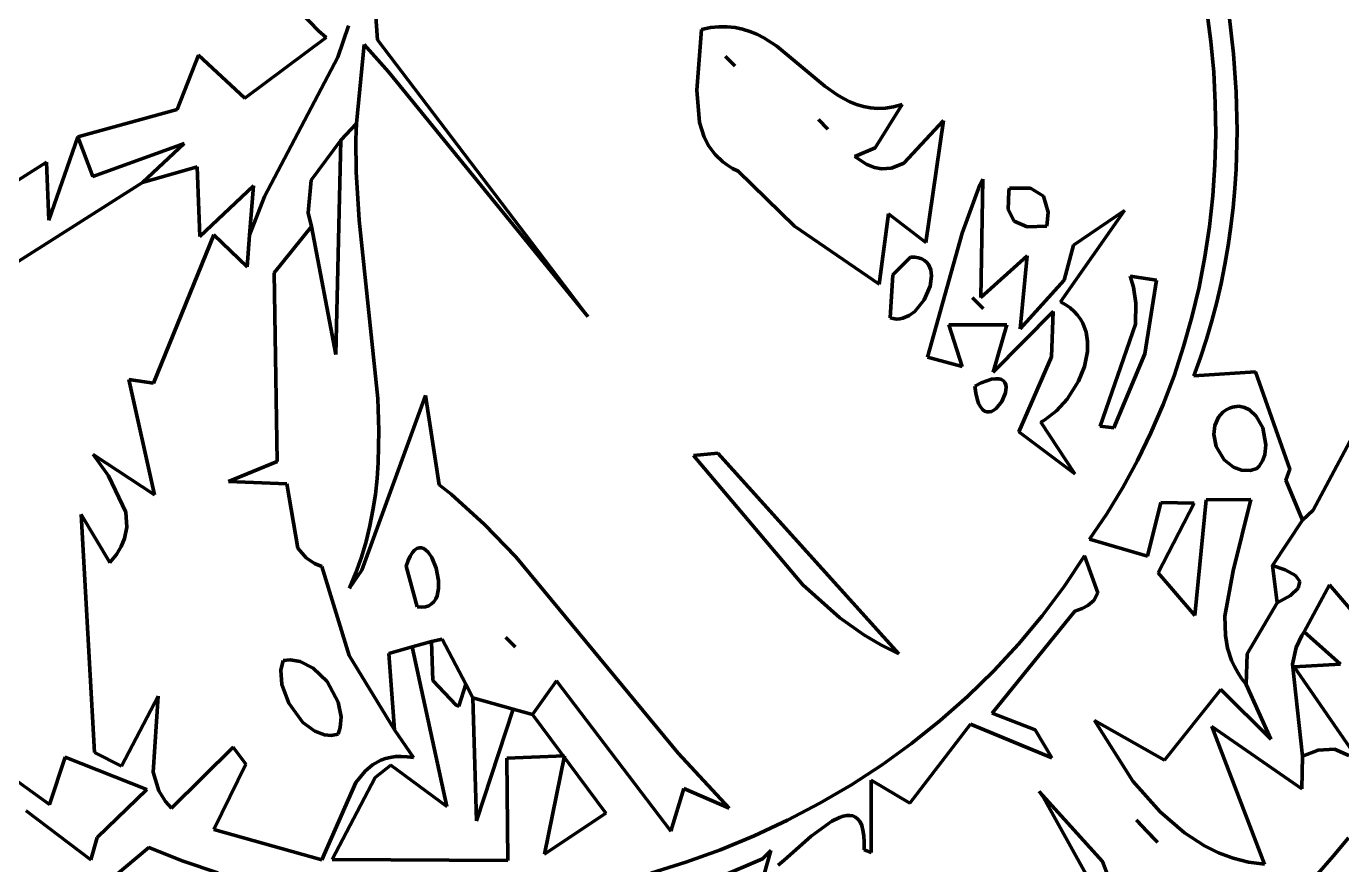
# Model space of a CAD drawing. Header units: millimetres. Extents: x 0 to 10.4, y 0 to 8.2.
# Drawn here: x 6.538 to 7.358, y 0.73 to 1.252 of the extents above; entities that cross this region are included whole.
import ezdxf

# ---------------------------------------------------------------- set-up
doc = ezdxf.new("R2010")
doc.units = ezdxf.units.MM
for name, color, linetype, lineweight in [('color#000000ff', 7, 'CONTINUOUS', 100), ('color#929292ff', 7, 'CONTINUOUS', 100), ('color#ffffffff', 7, 'CONTINUOUS', 100)]:
    doc.layers.add(name, color=color, linetype=linetype, lineweight=lineweight)

msp = doc.modelspace()

# ---------------------------------------------------------------- linework, layer by layer
at = {"layer": 'color#000000ff'}
for p, q in [((6.74975, 1.33995), (6.7569, 1.24369)), ((7.2766, 1.24276), (7.27408, 1.26187)), ((7.28794, 1.25894), (7.29074, 1.23506)), ((6.73217, 1.23285), (6.73865, 1.25237)), ((6.74853, 1.24078), (6.7437, 1.19168)), ((6.76367, 1.22386), (6.74853, 1.24078)), ((6.7569, 1.24369), (6.88791, 1.07141)), ((7.27836, 1.22356), (7.2766, 1.24276)), ((6.68632, 1.14617), (6.73217, 1.23285)), ((7.29074, 1.23506), (7.29243, 1.21109)), ((6.88791, 1.07141), (6.76367, 1.22386)), ((7.27936, 1.20432), (7.27836, 1.22356)), ((7.29243, 1.21109), (7.29297, 1.1871)), ((7.27959, 1.18505), (7.27936, 1.20432)), ((6.7437, 1.19168), (6.73388, 1.18123)), ((6.55172, 1.13146), (6.56992, 1.18336)), ((6.56992, 1.18336), (6.57935, 1.1585)), ((7.27906, 1.16581), (7.27959, 1.18505)), ((7.29297, 1.1871), (7.29234, 1.16314)), ((6.57935, 1.1585), (6.63619, 1.17918)), ((6.63619, 1.17918), (6.61033, 1.15491)), ((6.73388, 1.18123), (6.71538, 1.1563)), ((6.41485, 1.08183), (6.55035, 1.16741)), ((6.55035, 1.16741), (6.55172, 1.13146)), ((7.27776, 1.14661), (7.27906, 1.16581)), ((7.13248, 1.15329), (7.13436, 1.15687)), ((7.13436, 1.15687), (7.13311, 1.08312)), ((7.29234, 1.16314), (7.29156, 1.15118)), ((6.61033, 1.15491), (6.49254, 1.08026)), ((6.71538, 1.1563), (6.71358, 1.13598)), ((7.12157, 1.12328), (7.13248, 1.15329)), ((7.29156, 1.15118), (7.29048, 1.13926)), ((6.67706, 1.12202), (6.68632, 1.14617)), ((7.27569, 1.1275), (7.27776, 1.14661)), ((6.71358, 1.13598), (6.71574, 1.12732)), ((7.22277, 1.13743), (7.18289, 1.08046)), ((7.191, 1.11584), (7.22277, 1.13743)), ((7.29048, 1.13926), (7.28909, 1.12737)), ((6.71574, 1.12732), (6.69229, 1.09856)), ((7.27284, 1.1085), (7.27569, 1.1275)), ((7.28909, 1.12737), (7.28737, 1.11552)), ((6.6172, 1.02972), (6.65482, 1.12215)), ((6.65482, 1.12215), (6.67547, 1.10219)), ((6.67547, 1.10219), (6.67706, 1.12202)), ((7.09983, 1.04603), (7.12157, 1.12328)), ((7.18519, 1.09405), (7.191, 1.11584)), ((7.07832, 1.09724), (7.08929, 1.10826)), ((7.08929, 1.10826), (7.09192, 1.10822)), ((7.09192, 1.10822), (7.09423, 1.10786)), ((7.09423, 1.10786), (7.09623, 1.10722)), ((7.13311, 1.08312), (7.16196, 1.10924)), ((7.16196, 1.10924), (7.15769, 1.06364)), ((7.26921, 1.08966), (7.27284, 1.1085)), ((7.28737, 1.11552), (7.28533, 1.10372)), ((7.09623, 1.10722), (7.09792, 1.1063)), ((7.09792, 1.1063), (7.09932, 1.10515)), ((7.09932, 1.10515), (7.10045, 1.10378)), ((7.10045, 1.10378), (7.1019, 1.10049)), ((7.1019, 1.10049), (7.10239, 1.09664)), ((7.28533, 1.10372), (7.28296, 1.09198)), ((6.69229, 1.09856), (6.69424, 0.98096)), ((7.07649, 1.0706), (7.07832, 1.09724)), ((7.10239, 1.09664), (7.10149, 1.09026)), ((7.15769, 1.06364), (7.18519, 1.09405)), ((7.22617, 1.0965), (7.24265, 1.09405)), ((7.22828, 1.08972), (7.22617, 1.0965)), ((7.24265, 1.09405), (7.23534, 1.04816)), ((7.28296, 1.09198), (7.28026, 1.0803)), ((7.10149, 1.09026), (7.09777, 1.08166)), ((7.22988, 1.07968), (7.22828, 1.08972)), ((7.26479, 1.071), (7.26921, 1.08966)), ((7.09777, 1.08166), (7.09186, 1.07445)), ((7.12794, 1.08289), (7.1318, 1.07901)), ((7.1345, 1.07629), (7.12794, 1.08289)), ((7.1318, 1.07901), (7.1345, 1.07629)), ((7.18289, 1.08046), (7.18605, 1.07867)), ((7.18605, 1.07867), (7.18886, 1.07669)), ((7.18886, 1.07669), (7.19132, 1.07452)), ((7.22951, 1.0665), (7.22988, 1.07968)), ((7.28026, 1.0803), (7.27723, 1.06869)), ((7.07852, 1.06999), (7.07649, 1.0706)), ((7.08054, 1.06974), (7.07852, 1.06999)), ((7.08254, 1.06982), (7.08054, 1.06974)), ((7.08451, 1.07022), (7.08254, 1.06982)), ((7.08832, 1.07186), (7.08451, 1.07022)), ((7.09186, 1.07445), (7.08832, 1.07186)), ((7.1782, 1.07452), (7.14073, 1.03673)), ((7.17721, 1.04621), (7.1782, 1.07452)), ((7.19132, 1.07452), (7.19343, 1.0722)), ((7.19343, 1.0722), (7.19522, 1.06973)), ((7.19522, 1.06973), (7.1967, 1.06712)), ((7.1967, 1.06712), (7.19875, 1.06157)), ((7.25959, 1.05256), (7.26479, 1.071)), ((7.27723, 1.06869), (7.27385, 1.05715)), ((7.14929, 1.06624), (7.11315, 1.06608)), ((7.11315, 1.06608), (7.12156, 1.04019)), ((7.14073, 1.03673), (7.14929, 1.06624)), ((7.19875, 1.06157), (7.19968, 1.05568)), ((7.20761, 1.00299), (7.22951, 1.0665)), ((7.19968, 1.05568), (7.19958, 1.04955)), ((7.2536, 1.03437), (7.25959, 1.05256)), ((7.27385, 1.05715), (7.27012, 1.0457)), ((7.12156, 1.04019), (7.09983, 1.04603)), ((7.15677, 0.9994), (7.17721, 1.04621)), ((7.19958, 1.04955), (7.19771, 1.0402)), ((7.23534, 1.04816), (7.21597, 1.00194)), ((7.27012, 1.0457), (7.26604, 1.03435)), ((7.19771, 1.0402), (7.19406, 1.03103)), ((7.24681, 1.01648), (7.2536, 1.03437)), ((7.26604, 1.03435), (7.30446, 1.03677)), ((7.30446, 1.03677), (7.32593, 0.97624)), ((6.61765, 0.96027), (6.60166, 1.03212)), ((6.60166, 1.03212), (6.6172, 1.02972)), ((7.19406, 1.03103), (7.18697, 1.01977)), ((7.18697, 1.01977), (7.1804, 1.01259)), ((7.1804, 1.01259), (7.1731, 1.00695)), ((7.23923, 0.9989), (7.24681, 1.01648)), ((7.28407, 1.01173), (7.28141, 1.00861)), ((7.28613, 1.01313), (7.28407, 1.01173)), ((7.28815, 1.01418), (7.28613, 1.01313)), ((7.29013, 1.01489), (7.28815, 1.01418)), ((7.29393, 1.01538), (7.29013, 1.01489)), ((7.29748, 1.01473), (7.29393, 1.01538)), ((7.30072, 1.01312), (7.29748, 1.01473)), ((7.3049, 1.00919), (7.30072, 1.01312)), ((7.30893, 1.00196), (7.3049, 1.00919)), ((7.1731, 1.00695), (7.17056, 1.00548)), ((7.17056, 1.00548), (7.19172, 0.9732)), ((7.21597, 1.00194), (7.20761, 1.00299)), ((7.27903, 1.00338), (7.27838, 0.99778)), ((7.28141, 1.00861), (7.27903, 1.00338)), ((7.31093, 0.9914), (7.30893, 1.00196)), ((7.19172, 0.9732), (7.15677, 0.9994)), ((7.23085, 0.98168), (7.23923, 0.9989)), ((7.27838, 0.99778), (7.27987, 0.99031)), ((6.58902, 0.97212), (6.57956, 0.98531)), ((6.57956, 0.98531), (6.61765, 0.96027)), ((7.27987, 0.99031), (7.28482, 0.98211)), ((7.30881, 0.98135), (7.3102, 0.98516)), ((7.3102, 0.98516), (7.31093, 0.9914)), ((6.69424, 0.98096), (6.66387, 0.96853)), ((7.22167, 0.96485), (7.23085, 0.98168)), ((7.28482, 0.98211), (7.29066, 0.97744)), ((7.29066, 0.97744), (7.2958, 0.97557)), ((7.30138, 0.97547), (7.30523, 0.97655)), ((7.30523, 0.97655), (7.30663, 0.97801)), ((7.30663, 0.97801), (7.30881, 0.98135)), ((6.59975, 0.94948), (6.58902, 0.97212)), ((6.66387, 0.96853), (6.70016, 0.96707)), ((7.2958, 0.97557), (7.30138, 0.97547)), ((7.32593, 0.97624), (7.32344, 0.96927)), ((7.32344, 0.96927), (7.33369, 0.94437)), ((6.70016, 0.96707), (6.70717, 0.92702)), ((7.21168, 0.94844), (7.22167, 0.96485)), ((7.24529, 0.95551), (7.23704, 0.92192)), ((7.24378, 0.91169), (7.26616, 0.9551)), ((7.26616, 0.9551), (7.24529, 0.95551)), ((7.27362, 0.95712), (7.26657, 0.88496)), ((7.30144, 0.95736), (7.27362, 0.95712)), ((7.29042, 0.91293), (7.30144, 0.95736)), ((6.58036, 0.79972), (6.57198, 0.94793)), ((6.57198, 0.94793), (6.58996, 0.9181)), ((6.60042, 0.9401), (6.59975, 0.94948)), ((7.20089, 0.93249), (7.21168, 0.94844)), ((7.33369, 0.94437), (7.31501, 0.91622)), ((6.59899, 0.93292), (6.60042, 0.9401)), ((6.59397, 0.92311), (6.59696, 0.92805)), ((6.59696, 0.92805), (6.59899, 0.93292)), ((7.23704, 0.92192), (7.20089, 0.93249)), ((6.58996, 0.9181), (6.59397, 0.92311)), ((6.70717, 0.92702), (6.71222, 0.92095)), ((6.71222, 0.92095), (6.71757, 0.91734)), ((7.18506, 0.90311), (7.19783, 0.92226)), ((7.19783, 0.92226), (7.20601, 0.89905)), ((6.71757, 0.91734), (6.72201, 0.91547)), ((6.72201, 0.91547), (6.73907, 0.86006)), ((7.26657, 0.88496), (7.24378, 0.91169)), ((7.28538, 0.88451), (7.29042, 0.91293)), ((7.31501, 0.91622), (7.31784, 0.89283)), ((7.17134, 0.88475), (7.18506, 0.90311)), ((7.20363, 0.89443), (7.19992, 0.89133)), ((7.20601, 0.89905), (7.20363, 0.89443)), ((7.19183, 0.88779), (7.14015, 0.82412)), ((7.19636, 0.88946), (7.19183, 0.88779)), ((7.19992, 0.89133), (7.19636, 0.88946)), ((7.31784, 0.89283), (7.29919, 0.86114)), ((7.1567, 0.8672), (7.17134, 0.88475)), ((7.28566, 0.87256), (7.28538, 0.88451)), ((7.28704, 0.86472), (7.28566, 0.87256)), ((7.32979, 0.865), (7.33327, 0.8725)), ((7.33327, 0.8725), (7.33482, 0.87494)), ((7.33482, 0.87494), (7.35751, 0.85474)), ((6.77845, 0.86554), (6.79055, 0.86879)), ((6.79996, 0.76597), (6.77845, 0.86554)), ((6.79055, 0.86879), (6.7913, 0.84441)), ((7.14119, 0.85046), (7.1567, 0.8672)), ((7.28954, 0.857), (7.28704, 0.86472)), ((7.32747, 0.85459), (7.32979, 0.865)), ((6.69793, 0.85705), (6.69656, 0.85102)), ((6.70226, 0.85744), (6.69793, 0.85705)), ((6.70868, 0.85635), (6.70226, 0.85744)), ((6.71675, 0.85227), (6.70868, 0.85635)), ((6.73907, 0.86006), (6.76748, 0.8137)), ((7.29127, 0.85319), (7.28954, 0.857)), ((7.29919, 0.86114), (7.29854, 0.84201)), ((7.33382, 0.79733), (7.32747, 0.85459)), ((7.35751, 0.85474), (7.32855, 0.85301)), ((6.69656, 0.85102), (6.69724, 0.84202)), ((6.72537, 0.84393), (6.71675, 0.85227)), ((7.12487, 0.83455), (7.14119, 0.85046)), ((7.29333, 0.84942), (7.29127, 0.85319)), ((7.29575, 0.84569), (7.29333, 0.84942)), ((7.29854, 0.84201), (7.29575, 0.84569)), ((7.32855, 0.85301), (7.36564, 0.79949)), ((6.69724, 0.84202), (6.70146, 0.83045)), ((6.7323, 0.83107), (6.72537, 0.84393)), ((6.7913, 0.84441), (6.80595, 0.82921)), ((6.80753, 0.82848), (6.81186, 0.84216)), ((6.81186, 0.84216), (6.81625, 0.8337)), ((6.62006, 0.83475), (6.59704, 0.79104)), ((6.61696, 0.78746), (6.62006, 0.83475)), ((6.70146, 0.83045), (6.71029, 0.8184)), ((6.73407, 0.82189), (6.7323, 0.83107)), ((6.80595, 0.82921), (6.80753, 0.82848)), ((6.81625, 0.8337), (6.81861, 0.75714)), ((7.10778, 0.81949), (7.12487, 0.83455)), ((6.73356, 0.81521), (6.73407, 0.82189)), ((6.81861, 0.75714), (6.84139, 0.82665)), ((6.84139, 0.82665), (6.85356, 0.8234)), ((6.85356, 0.8234), (6.89924, 0.7618)), ((7.14015, 0.82412), (7.16691, 0.81384)), ((6.48196, 0.81781), (6.55216, 0.76714)), ((6.71029, 0.8184), (6.71774, 0.81287)), ((6.71774, 0.81287), (6.72382, 0.81066)), ((6.73223, 0.81102), (6.73356, 0.81521)), ((6.76748, 0.8137), (6.77917, 0.79645)), ((7.12674, 0.81732), (7.08876, 0.76799)), ((7.08996, 0.80529), (7.10778, 0.81949)), ((7.17742, 0.7964), (7.12674, 0.81732)), ((7.16691, 0.81384), (7.17742, 0.7964)), ((6.72382, 0.81066), (6.72801, 0.81033)), ((6.72801, 0.81033), (6.73223, 0.81102)), ((7.07148, 0.79196), (7.08996, 0.80529)), ((6.55216, 0.76714), (6.56207, 0.7967)), ((6.56207, 0.7967), (6.61286, 0.77655)), ((6.59704, 0.79104), (6.58036, 0.79972)), ((6.66671, 0.803), (6.6284, 0.765)), ((6.67478, 0.79239), (6.66671, 0.803)), ((6.76171, 0.79583), (6.75884, 0.79478)), ((6.76478, 0.79659), (6.76171, 0.79583)), ((6.76804, 0.79706), (6.76478, 0.79659)), ((6.77152, 0.7972), (6.76804, 0.79706)), ((6.77523, 0.797), (6.77152, 0.7972)), ((6.77917, 0.79645), (6.77523, 0.797)), ((6.87341, 0.79763), (6.83743, 0.79609)), ((6.83743, 0.79609), (6.83812, 0.73225)), ((6.86101, 0.73633), (6.87341, 0.79763)), ((7.34342, 0.80118), (7.33382, 0.79733)), ((7.35373, 0.80172), (7.34342, 0.80118)), ((7.36269, 0.79783), (7.35373, 0.80172)), ((6.65473, 0.7517), (6.67478, 0.79239)), ((6.74909, 0.78807), (6.74328, 0.78092)), ((6.75364, 0.79189), (6.74909, 0.78807)), ((6.75884, 0.79478), (6.75364, 0.79189)), ((6.75534, 0.78417), (6.76511, 0.79165)), ((6.76511, 0.79165), (6.79996, 0.76597)), ((7.05237, 0.77953), (7.07148, 0.79196)), ((6.62047, 0.77579), (6.61696, 0.78746)), ((6.74328, 0.78092), (6.72588, 0.74124)), ((6.72857, 0.73299), (6.75534, 0.78417)), ((7.03269, 0.768), (7.05237, 0.77953)), ((7.06477, 0.78233), (7.06475, 0.73736)), ((7.08876, 0.76799), (7.06477, 0.78233)), ((6.61286, 0.77655), (6.58189, 0.74667)), ((6.62461, 0.76919), (6.62047, 0.77579)), ((7.16942, 0.77528), (7.20891, 0.73163)), ((7.1721, 0.77169), (7.16942, 0.77528)), ((7.20618, 0.71054), (7.1721, 0.77169)), ((6.57805, 0.73272), (6.53777, 0.7633)), ((6.6284, 0.765), (6.62461, 0.76919)), ((7.01248, 0.75739), (7.03269, 0.768)), ((6.89924, 0.7618), (6.86101, 0.73633)), ((6.99179, 0.74772), (7.01248, 0.75739)), ((7.04019, 0.75682), (7.02719, 0.74742)), ((7.04504, 0.75919), (7.04019, 0.75682)), ((7.04732, 0.75995), (7.04504, 0.75919)), ((7.04947, 0.76038), (7.04732, 0.75995)), ((7.05148, 0.76044), (7.04947, 0.76038)), ((7.05334, 0.7601), (7.05148, 0.76044)), ((7.05502, 0.75933), (7.05334, 0.7601)), ((7.0565, 0.7581), (7.05502, 0.75933)), ((7.05777, 0.75636), (7.0565, 0.7581)), ((7.05881, 0.75409), (7.05777, 0.75636)), ((6.58189, 0.74667), (6.57805, 0.73272)), ((6.72206, 0.73278), (6.65473, 0.7517)), ((6.97067, 0.73899), (6.99179, 0.74772)), ((7.02719, 0.74742), (7.01039, 0.73259)), ((7.05961, 0.75126), (7.05881, 0.75409)), ((7.06013, 0.74782), (7.05961, 0.75126)), ((7.06038, 0.74375), (7.06013, 0.74782)), ((6.59234, 0.72208), (6.61418, 0.74046)), ((6.61418, 0.74046), (6.63554, 0.732)), ((6.72588, 0.74124), (6.72206, 0.73278)), ((6.94918, 0.73123), (6.97067, 0.73899)), ((6.99036, 0.69669), (7.00212, 0.73865)), ((7.00212, 0.73865), (6.99701, 0.7334)), ((7.06032, 0.73901), (7.06038, 0.74375)), ((7.06475, 0.73736), (7.06032, 0.73901)), ((7.3529, 0.73501), (7.36238, 0.7465)), ((6.63554, 0.732), (6.65726, 0.72473)), ((6.83812, 0.73225), (6.72857, 0.73299)), ((6.92735, 0.72445), (6.94918, 0.73123)), ((6.99701, 0.7334), (6.96977, 0.72172)), ((7.01039, 0.73259), (7.00665, 0.72941)), ((7.20891, 0.73163), (7.21297, 0.72143)), ((7.34315, 0.7238), (7.3529, 0.73501))]:
    msp.add_line(p, q, dxfattribs=at)
at = {"layer": 'color#929292ff'}
for p, q in [((6.72006, 1.24925), (6.68076, 1.29009)), ((6.72485, 1.24511), (6.72006, 1.24925)), ((6.73865, 1.25237), (6.73217, 1.23285)), ((6.9559, 1.21243), (6.95879, 1.25011)), ((6.95879, 1.25011), (6.96441, 1.25133)), ((6.96441, 1.25133), (6.96977, 1.25192)), ((6.96977, 1.25192), (6.97491, 1.25194)), ((6.97491, 1.25194), (6.97982, 1.25142)), ((6.97982, 1.25142), (6.98454, 1.25043)), ((6.98454, 1.25043), (6.98908, 1.249)), ((6.98908, 1.249), (6.99346, 1.24718)), ((6.99346, 1.24718), (6.99769, 1.24502)), ((6.67414, 1.20732), (6.72485, 1.24511)), ((6.99769, 1.24502), (7.00578, 1.23986)), ((7.00578, 1.23986), (7.03585, 1.21491)), ((6.63178, 1.20037), (6.64509, 1.23424)), ((6.64509, 1.23424), (6.67414, 1.20732)), ((6.73217, 1.23285), (6.68632, 1.14617)), ((6.97385, 1.23339), (6.97964, 1.22755)), ((6.97964, 1.22755), (6.97385, 1.23339)), ((7.03585, 1.21491), (7.04348, 1.20946)), ((6.95765, 1.19232), (6.9559, 1.21243)), ((7.04348, 1.20946), (7.04742, 1.20712)), ((7.04742, 1.20712), (7.05145, 1.20508)), ((6.56992, 1.18336), (6.63178, 1.20037)), ((7.05145, 1.20508), (7.0556, 1.20341)), ((7.0556, 1.20341), (7.05989, 1.20214)), ((7.05989, 1.20214), (7.06433, 1.20132)), ((7.06433, 1.20132), (7.06894, 1.20101)), ((7.08396, 1.20352), (7.06721, 1.1764)), ((7.06894, 1.20101), (7.07373, 1.20124)), ((7.07373, 1.20124), (7.07873, 1.20206)), ((7.07873, 1.20206), (7.08396, 1.20352)), ((6.73388, 1.18123), (6.7437, 1.19168)), ((6.7437, 1.19168), (6.74334, 1.18167)), ((6.96057, 1.18314), (6.95765, 1.19232)), ((7.03189, 1.19403), (7.03772, 1.18815)), ((7.03772, 1.18815), (7.03189, 1.19403)), ((7.08509, 1.16696), (7.10973, 1.19357)), ((7.10973, 1.19357), (7.09876, 1.11741)), ((6.57935, 1.1585), (6.56992, 1.18336)), ((6.74334, 1.18167), (6.7435, 1.16158)), ((6.96351, 1.1775), (6.96057, 1.18314)), ((6.63619, 1.17918), (6.57935, 1.1585)), ((6.61033, 1.15491), (6.63619, 1.17918)), ((6.7308, 1.04762), (6.73388, 1.18123)), ((6.96737, 1.17232), (6.96351, 1.1775)), ((7.06721, 1.1764), (7.05461, 1.17109)), ((6.97224, 1.16767), (6.96737, 1.17232)), ((6.97509, 1.16557), (6.97224, 1.16767)), ((6.97823, 1.16362), (6.97509, 1.16557)), ((7.05461, 1.17109), (7.05715, 1.16913)), ((7.05715, 1.16913), (7.06205, 1.16611)), ((7.06205, 1.16611), (7.0667, 1.16421)), ((7.07738, 1.16374), (7.08509, 1.16696)), ((6.64433, 1.16463), (6.61033, 1.15491)), ((6.64607, 1.12124), (6.64433, 1.16463)), ((6.7435, 1.16158), (6.74545, 1.13134)), ((6.98167, 1.16184), (6.97823, 1.16362)), ((7.01684, 1.12756), (6.98167, 1.16184)), ((7.0667, 1.16421), (7.07113, 1.16334)), ((7.07113, 1.16334), (7.07738, 1.16374)), ((6.67938, 1.15274), (6.64607, 1.12124)), ((6.67706, 1.12202), (6.67938, 1.15274)), ((7.15008, 1.13809), (7.15055, 1.14941)), ((7.15055, 1.14941), (7.15097, 1.15135)), ((7.15097, 1.15135), (7.16418, 1.15128)), ((7.16418, 1.15128), (7.17225, 1.14628)), ((6.68632, 1.14617), (6.67706, 1.12202)), ((7.17225, 1.14628), (7.17517, 1.13636)), ((7.07543, 1.13523), (7.06969, 1.09156)), ((7.09876, 1.11741), (7.07543, 1.13523)), ((7.15389, 1.13069), (7.15008, 1.13809)), ((7.17517, 1.13636), (7.17438, 1.12766)), ((6.69229, 1.09856), (6.71574, 1.12732)), ((6.71574, 1.12732), (6.7308, 1.04762)), ((6.74545, 1.13134), (6.75707, 1.02029)), ((7.06969, 1.09156), (7.01684, 1.12756)), ((7.16199, 1.12721), (7.15389, 1.13069)), ((7.17438, 1.12766), (7.16199, 1.12721)), ((6.69424, 0.98096), (6.69229, 1.09856)), ((7.12929, 1.0279), (7.13332, 1.02991)), ((7.12991, 1.02359), (7.12929, 1.0279)), ((7.13332, 1.02991), (7.13682, 1.03132)), ((7.13682, 1.03132), (7.13981, 1.03219)), ((7.13981, 1.03219), (7.14233, 1.03257)), ((7.14233, 1.03257), (7.1444, 1.0325)), ((7.1444, 1.0325), (7.14604, 1.03203)), ((7.14604, 1.03203), (7.14729, 1.03122)), ((7.14729, 1.03122), (7.14817, 1.03012)), ((7.14817, 1.03012), (7.14871, 1.02878)), ((7.14893, 1.02724), (7.14854, 1.02378)), ((7.14871, 1.02878), (7.14893, 1.02724)), ((6.74698, 0.91328), (6.78679, 1.02212)), ((6.75707, 1.02029), (6.75771, 1.00026)), ((6.78679, 1.02212), (6.79537, 0.9665)), ((7.13074, 1.02004), (7.12991, 1.02359)), ((7.13173, 1.0172), (7.13074, 1.02004)), ((7.14627, 1.01839), (7.14262, 1.01397)), ((7.14854, 1.02378), (7.14627, 1.01839)), ((7.13287, 1.01501), (7.13173, 1.0172)), ((7.13413, 1.01344), (7.13287, 1.01501)), ((7.13548, 1.01242), (7.13413, 1.01344)), ((7.13689, 1.01192), (7.13548, 1.01242)), ((7.13833, 1.01187), (7.13689, 1.01192)), ((7.13979, 1.01223), (7.13833, 1.01187)), ((7.14123, 1.01295), (7.13979, 1.01223)), ((7.14262, 1.01397), (7.14123, 1.01295)), ((7.34036, 0.95068), (7.37127, 1.00855)), ((6.75771, 1.00026), (6.75726, 0.98032)), ((6.95388, 0.98477), (6.96918, 0.98622)), ((7.02212, 0.90405), (6.95388, 0.98477)), ((6.96918, 0.98622), (7.08204, 0.86121)), ((6.66387, 0.96853), (6.69424, 0.98096)), ((6.75726, 0.98032), (6.75655, 0.9704)), ((6.70016, 0.96707), (6.66387, 0.96853)), ((6.75655, 0.9704), (6.75547, 0.96051)), ((6.70717, 0.92702), (6.70016, 0.96707)), ((6.75547, 0.96051), (6.75398, 0.95066)), ((6.79537, 0.9665), (6.80267, 0.96054)), ((6.80267, 0.96054), (6.82352, 0.9417)), ((6.75398, 0.95066), (6.75207, 0.94084)), ((7.31501, 0.91622), (7.33369, 0.94437)), ((7.33369, 0.94437), (7.34036, 0.95068)), ((6.75207, 0.94084), (6.74969, 0.93107)), ((6.82352, 0.9417), (6.84307, 0.92167)), ((6.74969, 0.93107), (6.74681, 0.92134)), ((6.78281, 0.92726), (6.78138, 0.92681)), ((6.78423, 0.92722), (6.78281, 0.92726)), ((6.78563, 0.92672), (6.78423, 0.92722)), ((6.71222, 0.92095), (6.70717, 0.92702)), ((6.71757, 0.91734), (6.71222, 0.92095)), ((6.74681, 0.92134), (6.7434, 0.91165)), ((6.77595, 0.91924), (6.77475, 0.91568)), ((6.77724, 0.92209), (6.77595, 0.91924)), ((6.77858, 0.92427), (6.77724, 0.92209)), ((6.77997, 0.92583), (6.77858, 0.92427)), ((6.78138, 0.92681), (6.77997, 0.92583)), ((6.787, 0.92583), (6.78563, 0.92672)), ((6.78831, 0.92457), (6.787, 0.92583)), ((6.79071, 0.92115), (6.78831, 0.92457)), ((6.7935, 0.91441), (6.79071, 0.92115)), ((6.84307, 0.92167), (6.94428, 0.79926)), ((6.72201, 0.91547), (6.71757, 0.91734)), ((6.73907, 0.86006), (6.72201, 0.91547)), ((6.73943, 0.90202), (6.74698, 0.91328)), ((6.7434, 0.91165), (6.73943, 0.90202)), ((6.77475, 0.91568), (6.78146, 0.89039)), ((6.79493, 0.90679), (6.7935, 0.91441)), ((7.32286, 0.91357), (7.31501, 0.91622)), ((7.32933, 0.91), (7.32286, 0.91357)), ((6.79491, 0.90181), (6.79493, 0.90679)), ((7.04511, 0.88351), (7.02212, 0.90405)), ((7.33206, 0.90614), (7.32933, 0.91)), ((7.33105, 0.90199), (7.33206, 0.90614)), ((7.3505, 0.90408), (7.33482, 0.87494)), ((7.37533, 0.87516), (7.3505, 0.90408)), ((6.79196, 0.89363), (6.7931, 0.89534)), ((6.7931, 0.89534), (6.79396, 0.8973)), ((6.79396, 0.8973), (6.79491, 0.90181)), ((7.31784, 0.89283), (7.32631, 0.89756)), ((7.32631, 0.89756), (7.33105, 0.90199)), ((6.78146, 0.89039), (6.78425, 0.89018)), ((6.78425, 0.89018), (6.78668, 0.89045)), ((6.78668, 0.89045), (6.78876, 0.89114)), ((6.78876, 0.89114), (6.79052, 0.89221)), ((6.79052, 0.89221), (6.79196, 0.89363)), ((7.29919, 0.86114), (7.31784, 0.89283)), ((7.06016, 0.87287), (7.04511, 0.88351)), ((6.79716, 0.87037), (6.79055, 0.86879)), ((6.81186, 0.84216), (6.79716, 0.87037)), ((6.83694, 0.87138), (6.84258, 0.86559)), ((6.84258, 0.86559), (6.83694, 0.87138)), ((7.07082, 0.86665), (7.06016, 0.87287)), ((7.33327, 0.8725), (7.32979, 0.865)), ((7.33482, 0.87494), (7.33327, 0.8725)), ((6.77845, 0.86554), (6.76396, 0.86134)), ((6.79055, 0.86879), (6.77845, 0.86554)), ((7.08204, 0.86121), (7.07082, 0.86665)), ((7.32979, 0.865), (7.32747, 0.85459)), ((6.69656, 0.85102), (6.69793, 0.85705)), ((6.69793, 0.85705), (6.70226, 0.85744)), ((6.70226, 0.85744), (6.70868, 0.85635)), ((6.70868, 0.85635), (6.71675, 0.85227)), ((6.76748, 0.8137), (6.73907, 0.86006)), ((6.76396, 0.86134), (6.76748, 0.8137)), ((7.29854, 0.84201), (7.29919, 0.86114)), ((7.32747, 0.85459), (7.33382, 0.79733)), ((6.69724, 0.84202), (6.69656, 0.85102)), ((6.71675, 0.85227), (6.72537, 0.84393)), ((6.70146, 0.83045), (6.69724, 0.84202)), ((6.72537, 0.84393), (6.7323, 0.83107)), ((6.81625, 0.8337), (6.81186, 0.84216)), ((6.86838, 0.84423), (6.85356, 0.8234)), ((6.9397, 0.75053), (6.86838, 0.84423)), ((7.24772, 0.79479), (7.28287, 0.83883)), ((7.28287, 0.83883), (7.31406, 0.80796)), ((7.31406, 0.80796), (7.29854, 0.84201)), ((6.71029, 0.8184), (6.70146, 0.83045)), ((6.7323, 0.83107), (6.73407, 0.82189)), ((6.84139, 0.82665), (6.81625, 0.8337)), ((6.73407, 0.82189), (6.73356, 0.81521)), ((6.85356, 0.8234), (6.84139, 0.82665)), ((6.71774, 0.81287), (6.71029, 0.8184)), ((6.72382, 0.81066), (6.71774, 0.81287)), ((6.73356, 0.81521), (6.73223, 0.81102)), ((7.22797, 0.78185), (7.20393, 0.8195)), ((7.20393, 0.8195), (7.24772, 0.79479)), ((7.33333, 0.777), (7.2772, 0.81593)), ((7.2772, 0.81593), (7.30999, 0.73009)), ((6.72801, 0.81033), (6.72382, 0.81066)), ((6.73223, 0.81102), (6.72801, 0.81033)), ((6.94428, 0.79926), (6.97617, 0.76505)), ((7.33382, 0.79733), (7.33333, 0.777)), ((7.24489, 0.76271), (7.22797, 0.78185)), ((6.94796, 0.77719), (6.9397, 0.75053)), ((6.97617, 0.76505), (6.94796, 0.77719)), ((7.23662, 0.75059), (7.23022, 0.75744)), ((7.23022, 0.75744), (7.23056, 0.75708)), ((7.23056, 0.75708), (7.23662, 0.75059)), ((7.26019, 0.74959), (7.24489, 0.76271)), ((7.23662, 0.75059), (7.24338, 0.7437)), ((7.24188, 0.74523), (7.23662, 0.75059)), ((7.27266, 0.74152), (7.26019, 0.74959)), ((7.24338, 0.7437), (7.24188, 0.74523)), ((7.28145, 0.73717), (7.27266, 0.74152)), ((7.2906, 0.73375), (7.28145, 0.73717)), ((7.30012, 0.73136), (7.2906, 0.73375)), ((7.30999, 0.73009), (7.30012, 0.73136))]:
    msp.add_line(p, q, dxfattribs=at)
at = {"layer": 'color#ffffffff'}
for p, q in [((6.7569, 1.24369), (6.74975, 1.33995)), ((6.68076, 1.29009), (6.72006, 1.24925)), ((7.27408, 1.26187), (7.2766, 1.24276)), ((7.29074, 1.23506), (7.28794, 1.25894)), ((6.72006, 1.24925), (6.72485, 1.24511)), ((6.95879, 1.25011), (6.9559, 1.21243)), ((6.96441, 1.25133), (6.95879, 1.25011)), ((6.96977, 1.25192), (6.96441, 1.25133)), ((6.97491, 1.25194), (6.96977, 1.25192)), ((6.97982, 1.25142), (6.97491, 1.25194)), ((6.98454, 1.25043), (6.97982, 1.25142)), ((6.98908, 1.249), (6.98454, 1.25043)), ((6.99346, 1.24718), (6.98908, 1.249)), ((6.99769, 1.24502), (6.99346, 1.24718)), ((6.72485, 1.24511), (6.67414, 1.20732)), ((6.7437, 1.19168), (6.74853, 1.24078)), ((6.74853, 1.24078), (6.76367, 1.22386)), ((6.88791, 1.07141), (6.7569, 1.24369)), ((7.00578, 1.23986), (6.99769, 1.24502)), ((7.03585, 1.21491), (7.00578, 1.23986)), ((7.2766, 1.24276), (7.27836, 1.22356)), ((6.64509, 1.23424), (6.63178, 1.20037)), ((6.67414, 1.20732), (6.64509, 1.23424)), ((6.97385, 1.23339), (6.97964, 1.22755)), ((6.97964, 1.22755), (6.97385, 1.23339)), ((7.29243, 1.21109), (7.29074, 1.23506)), ((6.76367, 1.22386), (6.88791, 1.07141)), ((7.27836, 1.22356), (7.27936, 1.20432)), ((7.04348, 1.20946), (7.03585, 1.21491)), ((6.9559, 1.21243), (6.95765, 1.19232)), ((7.04742, 1.20712), (7.04348, 1.20946)), ((7.05145, 1.20508), (7.04742, 1.20712)), ((7.29297, 1.1871), (7.29243, 1.21109)), ((6.63178, 1.20037), (6.56992, 1.18336)), ((7.0556, 1.20341), (7.05145, 1.20508)), ((7.05989, 1.20214), (7.0556, 1.20341)), ((7.06433, 1.20132), (7.05989, 1.20214)), ((7.06894, 1.20101), (7.06433, 1.20132)), ((7.06721, 1.1764), (7.08396, 1.20352)), ((7.07373, 1.20124), (7.06894, 1.20101)), ((7.07873, 1.20206), (7.07373, 1.20124)), ((7.08396, 1.20352), (7.07873, 1.20206)), ((7.27936, 1.20432), (7.27959, 1.18505)), ((6.74334, 1.18167), (6.7437, 1.19168)), ((6.95765, 1.19232), (6.96057, 1.18314)), ((7.03189, 1.19403), (7.03772, 1.18815)), ((7.03772, 1.18815), (7.03189, 1.19403)), ((7.10973, 1.19357), (7.08509, 1.16696)), ((7.09876, 1.11741), (7.10973, 1.19357)), ((6.56992, 1.18336), (6.55172, 1.13146)), ((6.7435, 1.16158), (6.74334, 1.18167)), ((6.96057, 1.18314), (6.96351, 1.1775)), ((7.27959, 1.18505), (7.27906, 1.16581)), ((7.29234, 1.16314), (7.29297, 1.1871)), ((6.71538, 1.1563), (6.73388, 1.18123)), ((6.73388, 1.18123), (6.7308, 1.04762)), ((6.96351, 1.1775), (6.96737, 1.17232)), ((7.05461, 1.17109), (7.06721, 1.1764)), ((6.55035, 1.16741), (6.41485, 1.08183)), ((6.55172, 1.13146), (6.55035, 1.16741)), ((6.96737, 1.17232), (6.97224, 1.16767)), ((6.97224, 1.16767), (6.97509, 1.16557)), ((6.97509, 1.16557), (6.97823, 1.16362)), ((7.05715, 1.16913), (7.05461, 1.17109)), ((7.06205, 1.16611), (7.05715, 1.16913)), ((7.0667, 1.16421), (7.06205, 1.16611)), ((7.08509, 1.16696), (7.07738, 1.16374)), ((7.27906, 1.16581), (7.27776, 1.14661)), ((6.61033, 1.15491), (6.64433, 1.16463)), ((6.64433, 1.16463), (6.64607, 1.12124)), ((6.74545, 1.13134), (6.7435, 1.16158)), ((6.97823, 1.16362), (6.98167, 1.16184)), ((6.98167, 1.16184), (7.01684, 1.12756)), ((7.07113, 1.16334), (7.0667, 1.16421)), ((7.07738, 1.16374), (7.07113, 1.16334)), ((7.13436, 1.15687), (7.13248, 1.15329)), ((7.13311, 1.08312), (7.13436, 1.15687)), ((7.29156, 1.15118), (7.29234, 1.16314)), ((6.49254, 1.08026), (6.61033, 1.15491)), ((6.64607, 1.12124), (6.67938, 1.15274)), ((6.67938, 1.15274), (6.67706, 1.12202)), ((6.71358, 1.13598), (6.71538, 1.1563)), ((7.13248, 1.15329), (7.12157, 1.12328)), ((7.15055, 1.14941), (7.15008, 1.13809)), ((7.15097, 1.15135), (7.15055, 1.14941)), ((7.16418, 1.15128), (7.15097, 1.15135)), ((7.17225, 1.14628), (7.16418, 1.15128)), ((7.29048, 1.13926), (7.29156, 1.15118)), ((7.17517, 1.13636), (7.17225, 1.14628)), ((7.27776, 1.14661), (7.27569, 1.1275)), ((6.71574, 1.12732), (6.71358, 1.13598)), ((7.06969, 1.09156), (7.07543, 1.13523)), ((7.07543, 1.13523), (7.09876, 1.11741)), ((7.15008, 1.13809), (7.15389, 1.13069)), ((7.17438, 1.12766), (7.17517, 1.13636)), ((7.18289, 1.08046), (7.22277, 1.13743)), ((7.22277, 1.13743), (7.191, 1.11584)), ((7.28909, 1.12737), (7.29048, 1.13926)), ((6.7308, 1.04762), (6.71574, 1.12732)), ((6.75707, 1.02029), (6.74545, 1.13134)), ((7.01684, 1.12756), (7.06969, 1.09156)), ((7.15389, 1.13069), (7.16199, 1.12721)), ((7.16199, 1.12721), (7.17438, 1.12766)), ((7.27569, 1.1275), (7.27284, 1.1085)), ((7.28737, 1.11552), (7.28909, 1.12737)), ((6.65482, 1.12215), (6.6172, 1.02972)), ((6.67547, 1.10219), (6.65482, 1.12215)), ((6.67706, 1.12202), (6.67547, 1.10219)), ((7.12157, 1.12328), (7.09983, 1.04603)), ((7.191, 1.11584), (7.18519, 1.09405)), ((7.08929, 1.10826), (7.07832, 1.09724)), ((7.09192, 1.10822), (7.08929, 1.10826)), ((7.09423, 1.10786), (7.09192, 1.10822)), ((7.09623, 1.10722), (7.09423, 1.10786)), ((7.16196, 1.10924), (7.13311, 1.08312)), ((7.15769, 1.06364), (7.16196, 1.10924)), ((7.27284, 1.1085), (7.26921, 1.08966)), ((7.28533, 1.10372), (7.28737, 1.11552)), ((7.09792, 1.1063), (7.09623, 1.10722)), ((7.09932, 1.10515), (7.09792, 1.1063)), ((7.10045, 1.10378), (7.09932, 1.10515)), ((7.1019, 1.10049), (7.10045, 1.10378)), ((7.10239, 1.09664), (7.1019, 1.10049)), ((7.28296, 1.09198), (7.28533, 1.10372)), ((7.07832, 1.09724), (7.07649, 1.0706)), ((7.10149, 1.09026), (7.10239, 1.09664)), ((7.18519, 1.09405), (7.15769, 1.06364)), ((7.22617, 1.0965), (7.22828, 1.08972)), ((7.24265, 1.09405), (7.22617, 1.0965)), ((7.23534, 1.04816), (7.24265, 1.09405)), ((7.28026, 1.0803), (7.28296, 1.09198)), ((7.09777, 1.08166), (7.10149, 1.09026)), ((7.22828, 1.08972), (7.22988, 1.07968)), ((7.26921, 1.08966), (7.26479, 1.071)), ((7.09186, 1.07445), (7.09777, 1.08166)), ((7.12794, 1.08289), (7.1345, 1.07629)), ((7.1318, 1.07901), (7.12794, 1.08289)), ((7.1345, 1.07629), (7.1318, 1.07901)), ((7.18605, 1.07867), (7.18289, 1.08046)), ((7.18886, 1.07669), (7.18605, 1.07867)), ((7.19132, 1.07452), (7.18886, 1.07669)), ((7.22988, 1.07968), (7.22951, 1.0665)), ((7.27723, 1.06869), (7.28026, 1.0803)), ((7.07649, 1.0706), (7.07852, 1.06999)), ((7.07852, 1.06999), (7.08054, 1.06974)), ((7.08054, 1.06974), (7.08254, 1.06982)), ((7.08254, 1.06982), (7.08451, 1.07022)), ((7.08451, 1.07022), (7.08832, 1.07186)), ((7.08832, 1.07186), (7.09186, 1.07445)), ((7.14073, 1.03673), (7.1782, 1.07452)), ((7.1782, 1.07452), (7.17721, 1.04621)), ((7.19343, 1.0722), (7.19132, 1.07452)), ((7.19522, 1.06973), (7.19343, 1.0722)), ((7.1967, 1.06712), (7.19522, 1.06973)), ((7.19875, 1.06157), (7.1967, 1.06712)), ((7.26479, 1.071), (7.25959, 1.05256)), ((7.27385, 1.05715), (7.27723, 1.06869)), ((7.11315, 1.06608), (7.14929, 1.06624)), ((7.12156, 1.04019), (7.11315, 1.06608)), ((7.14929, 1.06624), (7.14073, 1.03673)), ((7.19968, 1.05568), (7.19875, 1.06157)), ((7.22951, 1.0665), (7.20761, 1.00299)), ((7.19958, 1.04955), (7.19968, 1.05568)), ((7.25959, 1.05256), (7.2536, 1.03437)), ((7.27012, 1.0457), (7.27385, 1.05715)), ((7.09983, 1.04603), (7.12156, 1.04019)), ((7.17721, 1.04621), (7.15677, 0.9994)), ((7.19771, 1.0402), (7.19958, 1.04955)), ((7.21597, 1.00194), (7.23534, 1.04816)), ((7.26604, 1.03435), (7.27012, 1.0457)), ((7.19406, 1.03103), (7.19771, 1.0402)), ((7.2536, 1.03437), (7.24681, 1.01648)), ((7.30446, 1.03677), (7.26604, 1.03435)), ((7.32593, 0.97624), (7.30446, 1.03677)), ((6.6172, 1.02972), (6.60166, 1.03212)), ((6.60166, 1.03212), (6.61765, 0.96027)), ((7.13332, 1.02991), (7.12929, 1.0279)), ((7.12929, 1.0279), (7.12991, 1.02359)), ((7.13682, 1.03132), (7.13332, 1.02991)), ((7.13981, 1.03219), (7.13682, 1.03132)), ((7.14233, 1.03257), (7.13981, 1.03219)), ((7.1444, 1.0325), (7.14233, 1.03257)), ((7.14604, 1.03203), (7.1444, 1.0325)), ((7.14729, 1.03122), (7.14604, 1.03203)), ((7.14817, 1.03012), (7.14729, 1.03122)), ((7.14871, 1.02878), (7.14817, 1.03012)), ((7.14854, 1.02378), (7.14893, 1.02724)), ((7.14893, 1.02724), (7.14871, 1.02878)), ((7.18697, 1.01977), (7.19406, 1.03103)), ((6.78679, 1.02212), (6.74698, 0.91328)), ((6.75771, 1.00026), (6.75707, 1.02029)), ((6.79537, 0.9665), (6.78679, 1.02212)), ((7.12991, 1.02359), (7.13074, 1.02004)), ((7.13074, 1.02004), (7.13173, 1.0172)), ((7.14262, 1.01397), (7.14627, 1.01839)), ((7.14627, 1.01839), (7.14854, 1.02378)), ((7.1804, 1.01259), (7.18697, 1.01977)), ((7.13173, 1.0172), (7.13287, 1.01501)), ((7.13287, 1.01501), (7.13413, 1.01344)), ((7.13413, 1.01344), (7.13548, 1.01242)), ((7.13548, 1.01242), (7.13689, 1.01192)), ((7.13689, 1.01192), (7.13833, 1.01187)), ((7.13833, 1.01187), (7.13979, 1.01223)), ((7.13979, 1.01223), (7.14123, 1.01295)), ((7.14123, 1.01295), (7.14262, 1.01397)), ((7.1731, 1.00695), (7.1804, 1.01259)), ((7.24681, 1.01648), (7.23923, 0.9989)), ((7.28141, 1.00861), (7.28407, 1.01173)), ((7.28407, 1.01173), (7.28613, 1.01313)), ((7.28613, 1.01313), (7.28815, 1.01418)), ((7.28815, 1.01418), (7.29013, 1.01489)), ((7.29013, 1.01489), (7.29393, 1.01538)), ((7.29393, 1.01538), (7.29748, 1.01473)), ((7.29748, 1.01473), (7.30072, 1.01312)), ((7.30072, 1.01312), (7.3049, 1.00919)), ((7.3049, 1.00919), (7.30893, 1.00196)), ((7.17056, 1.00548), (7.1731, 1.00695)), ((7.19172, 0.9732), (7.17056, 1.00548)), ((7.20761, 1.00299), (7.21597, 1.00194)), ((7.27838, 0.99778), (7.27903, 1.00338)), ((7.27903, 1.00338), (7.28141, 1.00861)), ((7.30893, 1.00196), (7.31093, 0.9914)), ((7.37127, 1.00855), (7.34036, 0.95068)), ((6.75726, 0.98032), (6.75771, 1.00026)), ((7.15677, 0.9994), (7.19172, 0.9732)), ((7.23923, 0.9989), (7.23085, 0.98168)), ((7.27987, 0.99031), (7.27838, 0.99778)), ((6.61765, 0.96027), (6.57956, 0.98531)), ((6.57956, 0.98531), (6.58902, 0.97212)), ((6.96918, 0.98622), (6.95388, 0.98477)), ((6.95388, 0.98477), (7.02212, 0.90405)), ((7.08204, 0.86121), (6.96918, 0.98622)), ((7.28482, 0.98211), (7.27987, 0.99031)), ((7.3102, 0.98516), (7.30881, 0.98135)), ((7.31093, 0.9914), (7.3102, 0.98516)), ((6.75655, 0.9704), (6.75726, 0.98032)), ((7.23085, 0.98168), (7.22167, 0.96485)), ((7.29066, 0.97744), (7.28482, 0.98211)), ((7.2958, 0.97557), (7.29066, 0.97744)), ((7.30523, 0.97655), (7.30138, 0.97547)), ((7.30663, 0.97801), (7.30523, 0.97655)), ((7.30881, 0.98135), (7.30663, 0.97801)), ((6.58902, 0.97212), (6.59975, 0.94948)), ((6.75547, 0.96051), (6.75655, 0.9704)), ((7.30138, 0.97547), (7.2958, 0.97557)), ((7.32344, 0.96927), (7.32593, 0.97624)), ((7.33369, 0.94437), (7.32344, 0.96927)), ((6.75398, 0.95066), (6.75547, 0.96051)), ((6.80267, 0.96054), (6.79537, 0.9665)), ((6.82352, 0.9417), (6.80267, 0.96054)), ((7.22167, 0.96485), (7.21168, 0.94844)), ((7.23704, 0.92192), (7.24529, 0.95551)), ((7.26616, 0.9551), (7.24378, 0.91169)), ((7.24529, 0.95551), (7.26616, 0.9551)), ((7.26657, 0.88496), (7.27362, 0.95712)), ((7.27362, 0.95712), (7.30144, 0.95736)), ((7.30144, 0.95736), (7.29042, 0.91293)), ((6.58996, 0.9181), (6.57198, 0.94793)), ((6.57198, 0.94793), (6.58036, 0.79972)), ((6.59975, 0.94948), (6.60042, 0.9401)), ((6.75207, 0.94084), (6.75398, 0.95066)), ((7.21168, 0.94844), (7.20089, 0.93249)), ((7.34036, 0.95068), (7.33369, 0.94437)), ((6.60042, 0.9401), (6.59899, 0.93292)), ((6.74969, 0.93107), (6.75207, 0.94084)), ((6.84307, 0.92167), (6.82352, 0.9417)), ((6.59696, 0.92805), (6.59397, 0.92311)), ((6.59899, 0.93292), (6.59696, 0.92805)), ((6.74681, 0.92134), (6.74969, 0.93107)), ((6.78138, 0.92681), (6.78281, 0.92726)), ((6.78281, 0.92726), (6.78423, 0.92722)), ((6.78423, 0.92722), (6.78563, 0.92672)), ((7.20089, 0.93249), (7.23704, 0.92192)), ((6.59397, 0.92311), (6.58996, 0.9181)), ((6.7434, 0.91165), (6.74681, 0.92134)), ((6.77475, 0.91568), (6.77595, 0.91924)), ((6.77595, 0.91924), (6.77724, 0.92209)), ((6.77724, 0.92209), (6.77858, 0.92427)), ((6.77858, 0.92427), (6.77997, 0.92583)), ((6.77997, 0.92583), (6.78138, 0.92681)), ((6.78563, 0.92672), (6.787, 0.92583)), ((6.787, 0.92583), (6.78831, 0.92457)), ((6.78831, 0.92457), (6.79071, 0.92115)), ((6.79071, 0.92115), (6.7935, 0.91441)), ((6.94428, 0.79926), (6.84307, 0.92167)), ((7.19783, 0.92226), (7.18506, 0.90311)), ((7.20601, 0.89905), (7.19783, 0.92226)), ((6.74698, 0.91328), (6.73943, 0.90202)), ((6.73943, 0.90202), (6.7434, 0.91165)), ((6.78146, 0.89039), (6.77475, 0.91568)), ((6.7935, 0.91441), (6.79493, 0.90679)), ((7.24378, 0.91169), (7.26657, 0.88496)), ((7.29042, 0.91293), (7.28538, 0.88451)), ((7.31501, 0.91622), (7.32286, 0.91357)), ((7.31784, 0.89283), (7.31501, 0.91622)), ((7.32286, 0.91357), (7.32933, 0.91)), ((6.79493, 0.90679), (6.79491, 0.90181)), ((7.02212, 0.90405), (7.04511, 0.88351)), ((7.18506, 0.90311), (7.17134, 0.88475)), ((7.32933, 0.91), (7.33206, 0.90614)), ((7.33206, 0.90614), (7.33105, 0.90199)), ((7.33482, 0.87494), (7.3505, 0.90408)), ((7.3505, 0.90408), (7.37533, 0.87516)), ((6.7931, 0.89534), (6.79196, 0.89363)), ((6.79396, 0.8973), (6.7931, 0.89534)), ((6.79491, 0.90181), (6.79396, 0.8973)), ((7.19992, 0.89133), (7.20363, 0.89443)), ((7.20363, 0.89443), (7.20601, 0.89905)), ((7.32631, 0.89756), (7.31784, 0.89283)), ((7.33105, 0.90199), (7.32631, 0.89756)), ((6.78425, 0.89018), (6.78146, 0.89039)), ((6.78668, 0.89045), (6.78425, 0.89018)), ((6.78876, 0.89114), (6.78668, 0.89045)), ((6.79052, 0.89221), (6.78876, 0.89114)), ((6.79196, 0.89363), (6.79052, 0.89221)), ((7.14015, 0.82412), (7.19183, 0.88779)), ((7.19183, 0.88779), (7.19636, 0.88946)), ((7.19636, 0.88946), (7.19992, 0.89133)), ((7.04511, 0.88351), (7.06016, 0.87287)), ((7.17134, 0.88475), (7.1567, 0.8672)), ((7.28538, 0.88451), (7.28566, 0.87256)), ((6.79055, 0.86879), (6.79716, 0.87037)), ((6.79716, 0.87037), (6.81186, 0.84216)), ((6.83694, 0.87138), (6.84258, 0.86559)), ((6.84258, 0.86559), (6.83694, 0.87138)), ((7.06016, 0.87287), (7.07082, 0.86665)), ((7.28566, 0.87256), (7.28704, 0.86472)), ((7.35751, 0.85474), (7.33482, 0.87494)), ((6.76396, 0.86134), (6.77845, 0.86554)), ((6.77845, 0.86554), (6.79996, 0.76597)), ((6.7913, 0.84441), (6.79055, 0.86879)), ((7.07082, 0.86665), (7.08204, 0.86121)), ((7.1567, 0.8672), (7.14119, 0.85046)), ((7.28704, 0.86472), (7.28954, 0.857)), ((6.76748, 0.8137), (6.76396, 0.86134)), ((7.28954, 0.857), (7.29127, 0.85319)), ((7.32855, 0.85301), (7.35751, 0.85474)), ((7.14119, 0.85046), (7.12487, 0.83455)), ((7.29127, 0.85319), (7.29333, 0.84942)), ((7.29333, 0.84942), (7.29575, 0.84569)), ((7.29575, 0.84569), (7.29854, 0.84201)), ((7.36564, 0.79949), (7.32855, 0.85301)), ((6.80595, 0.82921), (6.7913, 0.84441)), ((6.81186, 0.84216), (6.80753, 0.82848)), ((6.85356, 0.8234), (6.86838, 0.84423)), ((6.86838, 0.84423), (6.9397, 0.75053)), ((7.28287, 0.83883), (7.24772, 0.79479)), ((7.31406, 0.80796), (7.28287, 0.83883)), ((7.29854, 0.84201), (7.31406, 0.80796)), ((6.59704, 0.79104), (6.62006, 0.83475)), ((6.62006, 0.83475), (6.61696, 0.78746)), ((6.80753, 0.82848), (6.80595, 0.82921)), ((6.81625, 0.8337), (6.84139, 0.82665)), ((6.81861, 0.75714), (6.81625, 0.8337)), ((7.12487, 0.83455), (7.10778, 0.81949)), ((6.84139, 0.82665), (6.81861, 0.75714)), ((6.89924, 0.7618), (6.85356, 0.8234)), ((7.16691, 0.81384), (7.14015, 0.82412)), ((6.55216, 0.76714), (6.48196, 0.81781)), ((6.77917, 0.79645), (6.76748, 0.8137)), ((7.08876, 0.76799), (7.12674, 0.81732)), ((7.10778, 0.81949), (7.08996, 0.80529)), ((7.12674, 0.81732), (7.17742, 0.7964)), ((7.17742, 0.7964), (7.16691, 0.81384)), ((7.24772, 0.79479), (7.20393, 0.8195)), ((7.20393, 0.8195), (7.22797, 0.78185)), ((7.30999, 0.73009), (7.2772, 0.81593)), ((7.2772, 0.81593), (7.33333, 0.777)), ((7.08996, 0.80529), (7.07148, 0.79196)), ((6.56207, 0.7967), (6.55216, 0.76714)), ((6.61286, 0.77655), (6.56207, 0.7967)), ((6.58036, 0.79972), (6.59704, 0.79104)), ((6.6284, 0.765), (6.66671, 0.803)), ((6.66671, 0.803), (6.67478, 0.79239)), ((6.75884, 0.79478), (6.76171, 0.79583)), ((6.76171, 0.79583), (6.76478, 0.79659)), ((6.76478, 0.79659), (6.76804, 0.79706)), ((6.76804, 0.79706), (6.77152, 0.7972)), ((6.77152, 0.7972), (6.77523, 0.797)), ((6.77523, 0.797), (6.77917, 0.79645)), ((6.83743, 0.79609), (6.87341, 0.79763)), ((6.83812, 0.73225), (6.83743, 0.79609)), ((6.87341, 0.79763), (6.86101, 0.73633)), ((6.97617, 0.76505), (6.94428, 0.79926)), ((7.33333, 0.777), (7.33382, 0.79733)), ((7.33382, 0.79733), (7.34342, 0.80118)), ((7.34342, 0.80118), (7.35373, 0.80172)), ((7.35373, 0.80172), (7.36269, 0.79783)), ((6.67478, 0.79239), (6.65473, 0.7517)), ((6.74328, 0.78092), (6.74909, 0.78807)), ((6.74909, 0.78807), (6.75364, 0.79189)), ((6.75364, 0.79189), (6.75884, 0.79478)), ((6.76511, 0.79165), (6.75534, 0.78417)), ((6.79996, 0.76597), (6.76511, 0.79165)), ((7.07148, 0.79196), (7.05237, 0.77953)), ((6.61696, 0.78746), (6.62047, 0.77579)), ((6.72588, 0.74124), (6.74328, 0.78092)), ((6.75534, 0.78417), (6.72857, 0.73299)), ((7.05237, 0.77953), (7.03269, 0.768)), ((7.06475, 0.73736), (7.06477, 0.78233)), ((7.06477, 0.78233), (7.08876, 0.76799)), ((7.22797, 0.78185), (7.24489, 0.76271)), ((6.58189, 0.74667), (6.61286, 0.77655)), ((6.62047, 0.77579), (6.62461, 0.76919)), ((6.9397, 0.75053), (6.94796, 0.77719)), ((6.94796, 0.77719), (6.97617, 0.76505)), ((7.16942, 0.77528), (7.1721, 0.77169)), ((7.20891, 0.73163), (7.16942, 0.77528)), ((7.1721, 0.77169), (7.20618, 0.71054)), ((6.53777, 0.7633), (6.57805, 0.73272)), ((6.62461, 0.76919), (6.6284, 0.765)), ((7.03269, 0.768), (7.01248, 0.75739)), ((6.86101, 0.73633), (6.89924, 0.7618)), ((7.01248, 0.75739), (6.99179, 0.74772)), ((7.02719, 0.74742), (7.04019, 0.75682)), ((7.04019, 0.75682), (7.04504, 0.75919)), ((7.04504, 0.75919), (7.04732, 0.75995)), ((7.04732, 0.75995), (7.04947, 0.76038)), ((7.04947, 0.76038), (7.05148, 0.76044)), ((7.05148, 0.76044), (7.05334, 0.7601)), ((7.05334, 0.7601), (7.05502, 0.75933)), ((7.05502, 0.75933), (7.0565, 0.7581)), ((7.0565, 0.7581), (7.05777, 0.75636)), ((7.05777, 0.75636), (7.05881, 0.75409)), ((7.23056, 0.75708), (7.23022, 0.75744)), ((7.23022, 0.75744), (7.23662, 0.75059)), ((7.23662, 0.75059), (7.23056, 0.75708)), ((7.24489, 0.76271), (7.26019, 0.74959)), ((6.57805, 0.73272), (6.58189, 0.74667)), ((6.65473, 0.7517), (6.72206, 0.73278)), ((6.99179, 0.74772), (6.97067, 0.73899)), ((7.01039, 0.73259), (7.02719, 0.74742)), ((7.05881, 0.75409), (7.05961, 0.75126)), ((7.05961, 0.75126), (7.06013, 0.74782)), ((7.06013, 0.74782), (7.06038, 0.74375)), ((7.23662, 0.75059), (7.24188, 0.74523)), ((7.24338, 0.7437), (7.23662, 0.75059)), ((7.26019, 0.74959), (7.27266, 0.74152)), ((6.61418, 0.74046), (6.59234, 0.72208)), ((6.63554, 0.732), (6.61418, 0.74046)), ((6.72206, 0.73278), (6.72588, 0.74124)), ((6.97067, 0.73899), (6.94918, 0.73123)), ((7.00212, 0.73865), (6.99036, 0.69669)), ((6.99701, 0.7334), (7.00212, 0.73865)), ((7.06038, 0.74375), (7.06032, 0.73901)), ((7.06032, 0.73901), (7.06475, 0.73736)), ((7.24188, 0.74523), (7.24338, 0.7437)), ((7.27266, 0.74152), (7.28145, 0.73717)), ((7.36238, 0.7465), (7.3529, 0.73501)), ((6.65726, 0.72473), (6.63554, 0.732)), ((6.72857, 0.73299), (6.83812, 0.73225)), ((6.94918, 0.73123), (6.92735, 0.72445)), ((6.96977, 0.72172), (6.99701, 0.7334)), ((7.00665, 0.72941), (7.01039, 0.73259)), ((7.21297, 0.72143), (7.20891, 0.73163)), ((7.28145, 0.73717), (7.2906, 0.73375)), ((7.2906, 0.73375), (7.30012, 0.73136)), ((7.30012, 0.73136), (7.30999, 0.73009)), ((7.3529, 0.73501), (7.34315, 0.7238))]:
    msp.add_line(p, q, dxfattribs=at)

doc.saveas('drawing.dxf')
